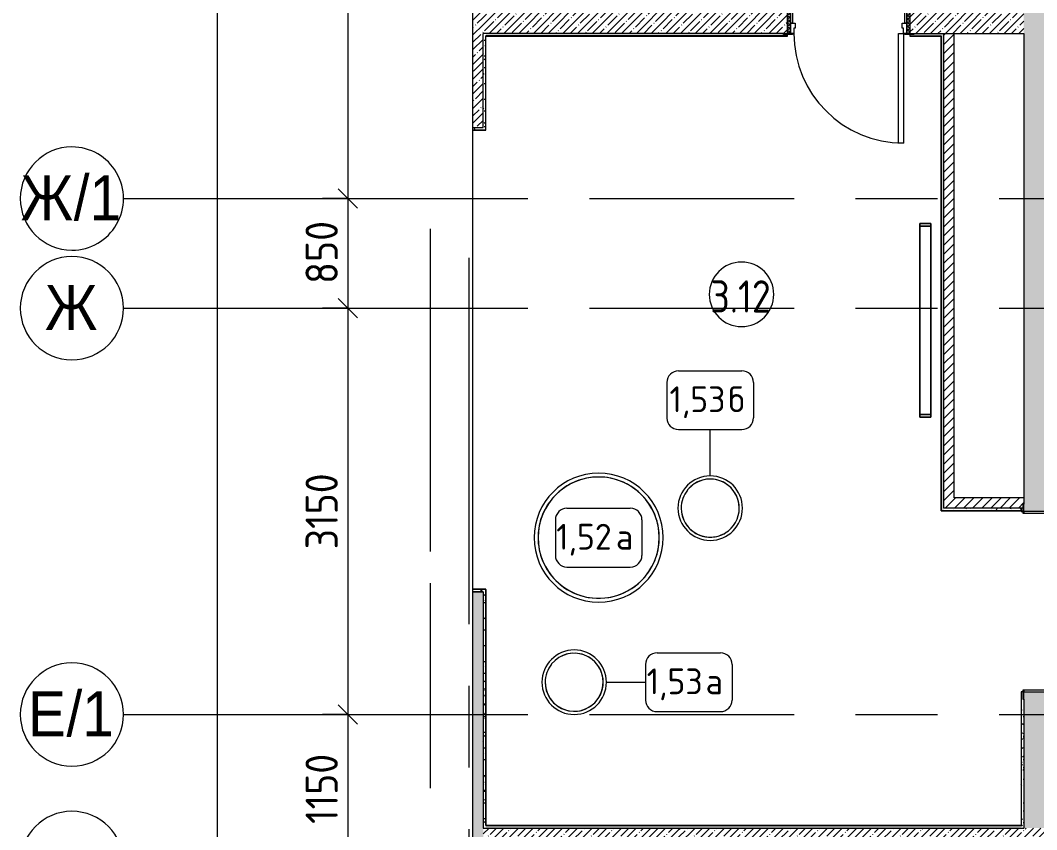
# Model space of a CAD drawing. Header units: millimetres. Extents: x 957 to 67880, y -2706 to 27400.
# Drawn here: x 23852 to 31730, y 17257 to 23531 of the extents above; entities that cross this region are included whole.
import ezdxf

# ---------------------------------------------------------------- set-up
doc = ezdxf.new("R2010")
doc.units = ezdxf.units.MM
doc.linetypes.add('Осевая', pattern=[3175, 635, -476.25, 1587.5, -476.25])
for name, color, linetype, lineweight in [('A-ANNO-DIMS', 7, 'Continuous', 9), ('A-ANNO-DIMS-100', 7, 'Continuous', 9), ('A-AREA-IDEN', 7, 'Continuous', 9), ('A-DETL-GENF', 7, 'Continuous', 9), ('A-DOOR', 7, 'Continuous', 9), ('A-DOOR-FRAM-2', 7, 'Continuous', 9), ('A-WALL', 7, 'Continuous', 9), ('I-FURN-IDEN', 7, 'Continuous', 9), ('I-WALL', 7, 'Continuous', 9), ('Оси', 7, 'Continuous', 9), ('Оси-1', 7, 'Continuous', 20), ('Оси-2', 7, 'Осевая', 9)]:
    doc.layers.add(name, color=color, linetype=linetype, lineweight=lineweight)
for name, color, linetype, lineweight, true_color in [('A-DOOR-1', 7, 'Continuous', 9, 0xc0c0c0), ('A-DOOR-FRAM-1', 7, 'Continuous', 9, 0xc0c0c0), ('A-WALL-1', 9, 'Continuous', 9, 0x808080), ('A-WALL-FNSH-1', 9, 'Continuous', 9, 0x808080), ('I-FURN-1', 9, 'Continuous', 9, 0x808080)]:
    doc.layers.add(name, color=color, linetype=linetype, lineweight=lineweight, true_color=true_color)
doc.styles.add('Arial', font='arial.ttf', dxfattribs={"width": 0.9, "height": 350})
doc.styles.add('GOST Common_3', font='GOST_Common.ttf', dxfattribs={"width": 0.9, "height": 250})
doc.styles.add('GOST Common_4', font='GOST_Common.ttf', dxfattribs={"height": 200})
doc.styles.add('ISOCPEUR_2', font='isocpeur.ttf', dxfattribs={"width": 0.9, "height": 250})
doc.dimstyles.new('ISO-2_5_0_9К_БОЛЬШОЙ', dxfattribs={"dimscale": 304.8, "dimtxt": 248.995294, "dimasz": 0.492126, "dimexe": 0.393701, "dimexo": 0.984252, "dimgap": 0, "dimtad": 1, "dimdec": 0, "dimrnd": 10, "dimzin": 0, "dimdsep": 46, "dimtxsty": 'ISOCPEUR_2', "dimblk1": 'OBLIQUE', "dimblk2": 'OBLIQUE', "dimsah": 1, "dimcen": 0.09, "dimdle": 0.393701, "dimazin": 0, "dimtfac": 1, "dimtdec": 4, "dimtix": 1, "dimtmove": 0, "dimatfit": 3, "dimfxl": 1, "dimtvp": 1, "dimtolj": 1, "dimtzin": 0, "dimarcsym": 2})
pattern_1 = [(45, (-57529.54, 0), (-57.024626, 57.024626), []), (45, (-57472.52, 0), (-57.024626, 57.024626), [100.806, -20.161, 3.353, -16.808])]
pattern_2 = [(45, (-57529.54, 0), (-35.35534, 35.35534), [])]
pattern_3 = [(0, (-57529.542, 0), (121.92, 30.48), [10.058, -81.382, 10.058, -81.382, -487.68]), (0, (-57529.542, 0), (121.92, 30.48), [-182.88, 10.058, -172.822, 10.058, -81.382, -213.36]), (0, (-57529.542, 0), (121.92, 30.48), [-457.2, 10.058, -50.902, 10.058, -142.342]), (120, (-57483.822, 15.24), (-87.356454, 90.345817), [10.058, -81.382, 10.058, -81.382, -487.68]), (120, (-57483.822, 15.24), (-87.356454, 90.345817), [-182.88, 10.058, -172.822, 10.058, -81.382, -213.36]), (120, (-57483.822, 15.24), (-87.356454, 90.345817), [-457.2, 10.058, -50.902, 10.058, -142.342]), (240, (-57468.582, 76.2), (-34.563546, -120.825817), [10.058, -81.382, 10.058, -81.382, -487.68]), (240, (-57468.582, 76.2), (-34.563546, -120.825817), [-182.88, 10.058, -172.822, 10.058, -81.382, -213.36]), (240, (-57468.582, 76.2), (-34.563546, -120.825817), [-457.2, 10.058, -50.902, 10.058, -142.342])]

# ---------------------------------------------------------------- blocks, each defined once
blk = doc.blocks.new('110_Дверь_СКБ_2Ст - Д-1_л_Лестничная клетка EIS60 2-32359692-План расстановки мебели и оборудования 3 этажа в осях 23-33')
at = {"layer": 'A-DOOR-1'}
for p, q in [((662.5, 1025), (612.5, 1025)), ((612.5, 1025), (612.5, 125)), ((662.5, 125), (662.5, 1025)), ((-637.5, 525), (-637.5, 125)), ((-587.5, 525), (-637.5, 525)), ((-587.5, 125), (-587.5, 525)), ((-637.5, 125), (-587.5, 125)), ((612.5, 125), (662.5, 125))]:
    blk.add_line(p, q, dxfattribs=at)
for centre, radius, start, end in [((662.5, 125), 900, 90, 180), ((-637.5, 125), 400, 360, 90)]:
    blk.add_arc(centre, radius, start, end, dxfattribs=at)
at = {"layer": 'A-DOOR-FRAM-1'}
for p, q in [((-672.5, 133), (-742.5, 133)), ((-742.5, 133), (-742.5, 125)), ((-742.5, 125), (-672.5, 125)), ((-637.5, 125), (-687.5, 125)), ((-687.5, 125), (-687.5, 45)), ((-672.5, 125), (-672.5, 133)), ((-637.5, 75), (-637.5, 125)), ((662.5, 125), (662.5, 75)), ((712.5, 125), (662.5, 125)), ((767.5, 133), (697.5, 133)), ((697.5, 133), (697.5, 125)), ((697.5, 125), (767.5, 125)), ((712.5, 45), (712.5, 125)), ((767.5, 125), (767.5, 133)), ((-687.5, 45), (-627.5, 45)), ((-672.5, 45), (-687.5, 45)), ((-687.5, 45), (-687.5, -125)), ((-672.5, -125), (-672.5, 45)), ((-627.5, 75), (-637.5, 75)), ((-627.5, 45), (-627.5, 75)), ((662.5, 75), (652.5, 75)), ((652.5, 75), (652.5, 45)), ((652.5, 45), (712.5, 45)), ((712.5, 45), (697.5, 45)), ((697.5, 45), (697.5, -125)), ((712.5, -125), (712.5, 45)), ((-672.5, -125), (-742.5, -125)), ((-742.5, -125), (-742.5, -133)), ((-742.5, -133), (-672.5, -133)), ((-687.5, -125), (-672.5, -125)), ((-672.5, -133), (-672.5, -125)), ((697.5, -125), (712.5, -125)), ((767.5, -125), (697.5, -125)), ((697.5, -125), (697.5, -133)), ((697.5, -133), (767.5, -133)), ((767.5, -133), (767.5, -125))]:
    blk.add_line(p, q, dxfattribs=at)
blk = doc.blocks.new('ПУФ1 - 1_53а-27000916-План расстановки мебели и оборудования 3 этажа в осях 23-33')
at = {"layer": 'I-FURN-1'}
for radius, start, end in [(250, 360, 180), (250, 0, 180), (225, 360, 141.02117), (225, 102.85714, 141.02117), (225, 0, 102.85714), (225, 141.42857, 180), (225, 141.42857, 180), (250, 180, 360), (225, 180, 301.04086), (225, 180, 244.28571), (225, 301.33628, 360), (225, 301.33628, 360), (250, 180, 360), (225, 244.28571, 270), (225, 270, 295.71429), (225, 295.71429, 301.04086)]:
    blk.add_arc((0, 0), radius, start, end, dxfattribs=at)
blk = doc.blocks.new('ПУФ1 - 1_53б-32041660-План расстановки мебели и оборудования 3 этажа в осях 23-33')
at = {"layer": 'I-FURN-1'}
for radius, start, end in [(250, 360, 180), (250, 0, 180), (225, 360, 141.02117), (225, 64.28571, 141.02117), (225, 51.42857, 64.28571), (225, 0, 51.42857), (225, 141.42857, 180), (225, 141.42857, 180), (250, 180, 360), (225, 180, 360), (225, 180, 308.57143), (225, 308.57143, 360), (250, 180, 360)]:
    blk.add_arc((0, 0), radius, start, end, dxfattribs=at)
blk = doc.blocks.new('Зеркало обычное - 1_24а-26543855-План расстановки мебели и оборудования 3 этажа в осях 23-33')
at = {"layer": 'I-FURN-1'}
for p, q in [((750, 60), (-750, 60)), ((-750, 60), (-750, -25.9)), ((-750, -25.9), (-750, 60)), ((-750, 60), (-730, 60)), ((730, 60), (-730, 60)), ((-730, 60), (-730, -25.9)), ((-730, -25.9), (-730, 60)), ((-730, 60), (730, 60)), ((-730, 60), (730, 60)), ((730, 60), (-730, 60)), ((-730, 60), (730, 60)), ((-730, -25.9), (-730, 60)), ((-730, -25.9), (-730, 60)), ((730, -25.9), (730, 60)), ((730, 60), (730, -25.9)), ((730, 60), (750, 60)), ((730, 60), (730, -25.9)), ((730, -25.9), (730, 60)), ((750, -25.9), (750, 60)), ((750, 60), (750, -25.9)), ((-750, -25.9), (750, -25.9)), ((-730, -25.9), (-750, -25.9)), ((-730, -25.9), (730, -25.9)), ((730, -25.9), (-730, -25.9)), ((730, -25.9), (-730, -25.9)), ((-730, -25.9), (730, -25.9)), ((730, -25.9), (-730, -25.9)), ((750, -25.9), (730, -25.9))]:
    blk.add_line(p, q, dxfattribs=at)
blk = doc.blocks.new('110_Дверь_СКБ_1Ст_Внутренняя1 - Д-8а 950x2100h _книгохранилище_ огнестойкая дверь_-32656878-План расстановки мебели и оборудования 3 этажа в осях 23-33')
at = {"layer": 'A-DOOR'}
h = blk.add_hatch(dxfattribs=at)
h.set_pattern_fill('FP_63', color=256, style=0, pattern_type=2)
h.set_pattern_definition([(225, (1826.41, -189.685), (-14.14214, 14.14214), []), (135, (1826.41, -189.685), (14.14214, 14.14214), [])])
h.paths.add_polyline_path([(462.5, -125), (487.5, -125), (487.5, 125), (462.5, 124.4), (462.5, -117.1)])
at = {"layer": 'A-DOOR-FRAM-2'}
h = blk.add_hatch(dxfattribs=at)
h.set_pattern_fill('FP_64', color=256, style=0, pattern_type=2)
h.set_pattern_definition([(315, (-296.384, -189.685), (-14.1421, -14.1421), []), (225, (-296.384, -189.685), (-14.1421, 14.1421), [])])
h.paths.add_polyline_path([(-462.5, -125), (-437.5, -124.8), (-437.5, 125), (-462.5, 125)])
at = {"layer": 'A-DOOR-1'}
for p, q in [((397.5, -125), (437.5, -125)), ((397.5, -975), (397.5, -125)), ((437.5, -125), (437.5, -975)), ((437.5, -975), (397.5, -975))]:
    blk.add_line(p, q, dxfattribs=at)
blk.add_arc((437.5, -125), 850, 180, 270, dxfattribs=at)
at = {"layer": 'A-DOOR-FRAM-1'}
for p, q in [((-492.5, 133), (-422.5, 133)), ((-492.5, 125), (-492.5, 133)), ((-422.5, 125), (-492.5, 125)), ((-462.5, 125), (-437.5, 125)), ((-462.5, -125), (-462.5, 125)), ((-437.5, 125), (-437.5, -125)), ((-437.5, 125), (-422.5, 125)), ((-437.5, -45), (-437.5, 125)), ((-422.5, 133), (-422.5, 125)), ((-422.5, 125), (-422.5, -45)), ((447.5, 125), (447.5, 133)), ((447.5, 133), (517.5, 133)), ((447.5, -45), (447.5, 125)), ((447.5, 125), (462.5, 125)), ((517.5, 125), (447.5, 125)), ((462.5, -125), (462.5, 125)), ((462.5, 125), (487.5, 125)), ((462.5, 125), (462.5, -45)), ((487.5, 125), (487.5, -125)), ((517.5, 133), (517.5, 125)), ((-437.5, -45), (-402.5, -45)), ((-437.5, -125), (-437.5, -45)), ((-422.5, -45), (-437.5, -45)), ((-402.5, -45), (-402.5, -85)), ((427.5, -45), (462.5, -45)), ((427.5, -85), (427.5, -45)), ((462.5, -45), (447.5, -45)), ((462.5, -45), (462.5, -125)), ((-492.5, -125), (-422.5, -125)), ((-492.5, -133), (-492.5, -125)), ((-422.5, -133), (-492.5, -133)), ((-437.5, -125), (-462.5, -125)), ((-437.5, -124), (-422.5, -124)), ((-437.5, -125), (-437.5, -124)), ((-412.5, -125), (-437.5, -125)), ((-422.5, -125), (-437.5, -125)), ((-422.5, -124), (-422.5, -125)), ((-422.5, -125), (-422.5, -133)), ((-412.5, -85), (-412.5, -125)), ((-402.5, -85), (-412.5, -85)), ((437.5, -85), (427.5, -85)), ((437.5, -125), (437.5, -85)), ((462.5, -125), (437.5, -125)), ((447.5, -125), (447.5, -124)), ((447.5, -124), (462.5, -124)), ((462.5, -125), (447.5, -125)), ((447.5, -133), (447.5, -125)), ((447.5, -125), (517.5, -125)), ((517.5, -133), (447.5, -133)), ((462.5, -124), (462.5, -125)), ((487.5, -125), (462.5, -125)), ((517.5, -125), (517.5, -133))]:
    blk.add_line(p, q, dxfattribs=at)
blk = doc.blocks.new('ПУФ2 - 1_52а-32356763-План расстановки мебели и оборудования 3 этажа в осях 23-33')
at = {"layer": 'I-FURN-1'}
for radius, start, end in [(500, 360, 180), (500, 0, 180), (470, 360, 180), (470, 117, 135), (470, 54, 117), (470, 135, 144), (470, 18, 54), (470, 144, 162), (470, 162, 180), (470, 9, 18), (500, 180, 360), (470, 180, 360), (470, 180, 225), (470, 0, 9), (470, 351, 360), (500, 180, 360), (470, 324, 351), (470, 315, 324), (470, 225, 252), (470, 252, 315)]:
    blk.add_arc((0, 0), radius, start, end, dxfattribs=at)
blk = doc.blocks.new('DET_L_Линия разрыва - М100-30696563-План расстановки мебели и оборудования 3 этажа в осях 23-33')
at = {"layer": 'A-DETL-GENF'}
blk.add_line((13530, 0), (35.6, 0), dxfattribs=at)
blk = doc.blocks.new('Ось сетки - D8-29747960-План расстановки мебели и оборудования 3 этажа в осях 23-33')
at = {"layer": 'Оси-1'}
for start, end in [(360, 180), (180, 360)]:
    blk.add_arc((0, 0), 4, start, end, dxfattribs=at)
blk = doc.blocks.new('Марка_Мебель - В прямоуг_Balcon_Марка-25523697-План расстановки мебели и оборудования 3 этажа в осях 23-33')
at = {"layer": 'I-FURN-IDEN'}
for p, q in [((-2.455, 2.278), (2.455, 2.278)), ((-3.355, 1.378), (-3.355, -1.384)), ((3.355, 1.378), (3.355, -1.378)), ((-2.461, -2.278), (2.455, -2.278))]:
    blk.add_line(p, q, dxfattribs=at)
for centre, radius, start, end in [((-2.455, 1.378), 0.9, 90, 180), ((2.455, 1.378), 0.9, 0, 90), ((-2.461, -1.384), 0.893, 180, 270), ((2.455, -1.378), 0.9, 270, 0)]:
    blk.add_arc(centre, radius, start, end, dxfattribs=at)
blk = doc.blocks.new('Марка_Помещения - Номер-25198446-План расстановки мебели и оборудования 3 этажа в осях 23-33')
at = {"layer": 'A-AREA-IDEN'}
for start, end in [(360, 180), (180, 360)]:
    blk.add_arc((0, 0), 2.5, start, end, dxfattribs=at)
blk = doc.blocks.new('DIMBLOCK31-План расстановки мебели и оборудования 3 этажа в осях 23-33')
at = {"layer": 'A-ANNO-DIMS-100'}
for p, q in [((26389.7, 27120), (26389.7, 22150)), ((26195.8, 27000), (26509.7, 27000)), ((26389.7, 27000), (26195.8, 27000)), ((26195.8, 22150), (26509.7, 22150)), ((26389.7, 22150), (26195.8, 22150))]:
    blk.add_line(p, q, dxfattribs=at)
at = {"layer": 'A-ANNO-DIMS-100', "lineweight": 20}
for p, q in [((26389.7, 27000), (26314.7, 27075)), ((26389.7, 27000), (26464.7, 26925)), ((26389.7, 22150), (26314.7, 22225)), ((26389.7, 22150), (26464.7, 22075))]:
    blk.add_line(p, q, dxfattribs=at)
at = {"layer": 'A-ANNO-DIMS-100', "color": 0, "insert": (26063.1, 24247), "char_height": 250, "width": 787.208, "attachment_point": 1, "rotation": 90, "line_spacing_factor": 1.149209, "style": 'ISOCPEUR_2'}
blk.add_mtext('4850', dxfattribs=at)
blk = doc.blocks.new('_Oblique')
at = {"color": 0, "linetype": 'ByBlock', "lineweight": -2}
blk.add_line((-0.5, -0.5), (0.5, 0.5), dxfattribs=at)
blk = doc.blocks.new('DIMBLOCK32-План расстановки мебели и оборудования 3 этажа в осях 23-33')
at = {"layer": 'A-ANNO-DIMS-100', "lineweight": 20}
for p, q in [((26389.7, 22150), (26314.7, 22225)), ((26389.7, 22150), (26464.7, 22075)), ((26389.7, 21300), (26314.7, 21375)), ((26389.7, 21300), (26464.7, 21225))]:
    blk.add_line(p, q, dxfattribs=at)
at = {"layer": 'A-ANNO-DIMS-100'}
for p, q in [((26195.8, 22150), (26509.7, 22150)), ((26389.7, 22150), (26195.8, 22150)), ((26389.7, 22150), (26389.7, 21300)), ((26195.8, 21300), (26509.7, 21300)), ((26389.7, 21300), (26195.8, 21300))]:
    blk.add_line(p, q, dxfattribs=at)
at = {"layer": 'A-ANNO-DIMS-100', "color": 0, "insert": (26063.1, 21488), "char_height": 250, "width": 568.858, "attachment_point": 1, "rotation": 90, "line_spacing_factor": 1.149209, "style": 'ISOCPEUR_2'}
blk.add_mtext('850', dxfattribs=at)
blk = doc.blocks.new('DIMBLOCK33-План расстановки мебели и оборудования 3 этажа в осях 23-33')
at = {"layer": 'A-ANNO-DIMS-100', "lineweight": 20}
for p, q in [((26389.7, 21300), (26314.7, 21375)), ((26389.7, 21300), (26464.7, 21225)), ((26389.7, 18150), (26314.7, 18225)), ((26389.7, 18150), (26464.7, 18075))]:
    blk.add_line(p, q, dxfattribs=at)
at = {"layer": 'A-ANNO-DIMS-100'}
for p, q in [((26195.8, 21300), (26509.7, 21300)), ((26389.7, 21300), (26195.8, 21300)), ((26389.7, 21300), (26389.7, 18150)), ((26195.8, 18150), (26509.7, 18150)), ((26389.7, 18150), (26195.8, 18150))]:
    blk.add_line(p, q, dxfattribs=at)
at = {"layer": 'A-ANNO-DIMS-100', "color": 0, "insert": (26063.1, 19430.5), "char_height": 250, "width": 706.764, "attachment_point": 1, "rotation": 90, "line_spacing_factor": 1.149209, "style": 'ISOCPEUR_2'}
blk.add_mtext('3150', dxfattribs=at)
blk = doc.blocks.new('DIMBLOCK34-План расстановки мебели и оборудования 3 этажа в осях 23-33')
at = {"layer": 'A-ANNO-DIMS-100', "lineweight": 20}
for p, q in [((26389.7, 18150), (26314.7, 18225)), ((26389.7, 18150), (26464.7, 18075)), ((26389.7, 17000), (26314.7, 17075)), ((26389.7, 17000), (26464.7, 16925))]:
    blk.add_line(p, q, dxfattribs=at)
at = {"layer": 'A-ANNO-DIMS-100'}
for p, q in [((26195.8, 18150), (26509.7, 18150)), ((26389.7, 18150), (26195.8, 18150)), ((26389.7, 18150), (26389.7, 17000)), ((26195.8, 17000), (26509.7, 17000)), ((26389.7, 17000), (26195.8, 17000))]:
    blk.add_line(p, q, dxfattribs=at)
at = {"layer": 'A-ANNO-DIMS-100', "color": 0, "insert": (26063.1, 17302.1), "char_height": 250, "width": 655.049, "attachment_point": 1, "rotation": 90, "line_spacing_factor": 1.149209, "style": 'ISOCPEUR_2'}
blk.add_mtext('1150', dxfattribs=at)
blk = doc.blocks.new('DIMBLOCK43-План расстановки мебели и оборудования 3 этажа в осях 23-33')
at = {"layer": 'A-ANNO-DIMS-100'}
for p, q in [((25377.8, 27120), (25377.8, -120)), ((25183.9, 27000), (25497.8, 27000)), ((25377.8, 27000), (25183.9, 27000)), ((25183.9, 0), (25497.8, 0)), ((25377.8, 0), (25183.9, 0))]:
    blk.add_line(p, q, dxfattribs=at)
at = {"layer": 'A-ANNO-DIMS-100', "lineweight": 20}
for p, q in [((25377.8, 27000), (25302.8, 27075)), ((25377.8, 27000), (25452.8, 26925)), ((25377.8, 0), (25302.8, 75)), ((25377.8, 0), (25452.8, -75))]:
    blk.add_line(p, q, dxfattribs=at)
at = {"layer": 'A-ANNO-DIMS-100', "color": 0, "insert": (25051.2, 13105), "char_height": 250, "width": 948.097, "attachment_point": 1, "rotation": 90, "line_spacing_factor": 1.149209, "style": 'ISOCPEUR_2'}
blk.add_mtext('27000', dxfattribs=at)

msp = doc.modelspace()

# ---------------------------------------------------------------- hatches: boundary and pattern name
at = {"layer": 'I-WALL'}
h = msp.add_hatch(dxfattribs=at)
h.set_pattern_fill('FP_4', color=256, style=0, pattern_type=2)
h.set_pattern_definition(pattern_1)
h.paths.add_polyline_path([(27440.5, 22700), (27440.3, 26850), (27361.1, 26850), (27361.1, 22700)])
h = msp.add_hatch(dxfattribs=at)
h.set_pattern_fill('FP_4', color=256, style=0, pattern_type=2)
h.set_pattern_definition(pattern_1)
h.paths.add_polyline_path([(31630.5, 17270), (31880.5, 17270), (31880.5, 18325), (31630.5, 18325), (31630.5, 17303.7)])
h.paths.add_polyline_path([(31880.5, 19725), (31880.5, 26850), (31630.5, 26850), (31630.5, 19725), (31830.5, 19725)])
h = msp.add_hatch(dxfattribs=at)
h.set_pattern_fill('FP_4', color=256, style=0, pattern_type=2)
h.set_pattern_definition(pattern_1)
h.paths.add_polyline_path([(31630.5, 23430), (31630.5, 23680), (30748.5, 23680), (30748.5, 23430), (31610.6, 23430)])
h.paths.add_polyline_path([(27440.5, 23430), (29798.5, 23430), (29798.5, 23680), (27440.5, 23679.8)])
h = msp.add_hatch(dxfattribs=at)
h.set_pattern_fill('FP_35', color=256, style=0, pattern_type=2)
h.set_pattern_definition(pattern_3)
h.paths.add_polyline_path([(27440.5, 22680), (27460.5, 22680), (27460.5, 23430), (27440.5, 23430), (27440.5, 22700)])
h = msp.add_hatch(dxfattribs=at)
h.set_pattern_fill('FP_35', color=256, style=0, pattern_type=2)
h.set_pattern_definition(pattern_3)
h.paths.add_polyline_path([(29798.5, 23410), (29798.5, 23422), (29768.5, 23422), (29768.5, 23430), (27460.5, 23430), (27461.5, 23410), (29768.5, 23410)])
h.paths.add_polyline_path([(30816.2, 23410), (31010.5, 23410), (31010.5, 23430), (30778.5, 23430), (30778.5, 23422), (30748.5, 23422), (30748.5, 23410), (30778.5, 23410)])
h = msp.add_hatch(dxfattribs=at)
h.set_pattern_fill('FP_35', color=256, style=0, pattern_type=2)
h.set_pattern_definition(pattern_3)
h.paths.add_polyline_path([(30990.5, 19730), (31010.5, 19730), (31010.5, 23410), (30990.5, 23409), (30990.5, 19830)])
h = msp.add_hatch(dxfattribs=at)
h.set_pattern_fill('FP_5', color=256, style=0, pattern_type=2)
h.set_pattern_definition(pattern_2)
h.paths.add_polyline_path([(31010.5, 19750), (31090.5, 19750), (31090.5, 23430), (31010.5, 23430), (31010.5, 20423.6)])
h = msp.add_hatch(dxfattribs=at)
h.set_pattern_fill('FP_35', color=256, style=0, pattern_type=2)
h.set_pattern_definition(pattern_3)
h.paths.add_polyline_path([(27439.9, 22680), (27440.5, 22680), (27440.5, 22700), (27361.1, 22700), (27361.1, 22680)])
h = msp.add_hatch(dxfattribs=at)
h.set_pattern_fill('FP_5', color=256, style=0, pattern_type=2)
h.set_pattern_definition(pattern_2)
h.paths.add_polyline_path([(31090.5, 19750), (31622.5, 19750.8), (31622.5, 19780), (31630.5, 19780), (31630.5, 19830), (31090.5, 19830)])
h = msp.add_hatch(dxfattribs=at)
h.set_pattern_fill('FP_35', color=256, style=0, pattern_type=2)
h.set_pattern_definition(pattern_3)
h.paths.add_polyline_path([(31090.5, 19730), (31622.5, 19730.3), (31622.5, 19750), (31010.5, 19750), (31010.5, 19730)])
h = msp.add_hatch(dxfattribs=at)
h.set_pattern_fill('FP_35', color=256, style=0, pattern_type=2)
h.set_pattern_definition(pattern_3)
h.paths.add_polyline_path([(31630.5, 17270), (31629.4, 18270), (31622.5, 18270), (31622.5, 18325), (31610.5, 18325), (31610.5, 17270)])
h.paths.add_polyline_path([(31622.5, 19725), (31622.5, 19730), (31610.5, 19729), (31610.5, 19725)])
h = msp.add_hatch(dxfattribs=at)
h.set_pattern_fill('FP_4', color=256, style=0, pattern_type=2)
h.set_pattern_definition(pattern_1)
h.paths.add_polyline_path([(27361.1, 10400), (27440.5, 10400), (27439.8, 13590.1), (27220.5, 13480.4), (27220.5, 13321.1), (27361.1, 13250.8), (27361.1, 11771.6)])
h.paths.add_polyline_path([(27440.5, 13811.1), (27440.5, 19100), (27361.1, 19100), (27361.1, 13850.8), (27432.6, 13815)])
h = msp.add_hatch(dxfattribs=at)
h.set_pattern_fill('FP_35', color=256, style=0, pattern_type=2)
h.set_pattern_definition(pattern_3)
h.paths.add_polyline_path([(27440.5, 19100), (27440.5, 19120), (27361.1, 19120), (27361.1, 19100)])
h = msp.add_hatch(dxfattribs=at)
h.set_pattern_fill('FP_35', color=256, style=0, pattern_type=2)
h.set_pattern_definition(pattern_3)
h.paths.add_polyline_path([(27460.5, 17270), (27460.5, 19120), (27440.5, 19120), (27440.5, 17270)])
h = msp.add_hatch(dxfattribs=at)
h.set_pattern_fill('FP_4', color=256, style=0, pattern_type=2)
h.set_pattern_definition(pattern_1)
h.paths.add_polyline_path([(28740.5, 17050), (28960.5, 17050), (28960.5, 17270), (27440.5, 17270), (27440.5, 17050), (28271, 17050)])
h = msp.add_hatch(dxfattribs=at)
h.set_pattern_fill('FP_35', color=256, style=0, pattern_type=2)
h.set_pattern_definition(pattern_3)
h.paths.add_polyline_path([(31610.5, 17270), (31609.5, 17290), (27460.5, 17290), (27460.5, 17270), (31609.5, 17270)])
h = msp.add_hatch(dxfattribs=at)
h.set_pattern_fill('FP_4', color=256, style=0, pattern_type=2)
h.set_pattern_definition(pattern_1)
h.paths.add_polyline_path([(28960.5, 17050), (35280.5, 17050.2), (35280.5, 17270), (28960.5, 17270)])

# ---------------------------------------------------------------- linework, layer by layer
at = {"layer": 'A-WALL'}
for p, q in [((29768.5, 23430), (27440.5, 23430)), ((27460.5, 22680), (27460.5, 23410)), ((29798.5, 23410), (27460.5, 23410)), ((30748.5, 23410), (30990.5, 23410)), ((30778.5, 23430), (31010.5, 23430)), ((30990.5, 19730), (30990.5, 23410)), ((31010.5, 19750), (31010.5, 23430)), ((31622.5, 19750), (31010.5, 19750)), ((31610.5, 19725), (31610.5, 19729)), ((27460.5, 19120), (27460.5, 17290)), ((31610.5, 18325), (31610.5, 17290)), ((31630.5, 18270), (31630.5, 17270)), ((27440.5, 17270), (31630.5, 17270)), ((27460.5, 17290), (31610.5, 17290))]:
    msp.add_line(p, q, dxfattribs=at)
at = {"layer": 'A-WALL-1'}
for p, q in [((27440.5, 22700), (27440.5, 23430)), ((29798.5, 23410), (29798.5, 23422)), ((30748.5, 23422), (30748.5, 23410)), ((31010.5, 23430), (31630.5, 23430)), ((31090.5, 19830), (31090.5, 23430)), ((31630.5, 23430), (31630.5, 19780)), ((27361.1, 22700), (27440.5, 22700)), ((27460.5, 22680), (27461.5, 22680)), ((31630.5, 19830), (31090.5, 19830)), ((31610.5, 19750), (31610.5, 19729)), ((31610.5, 19730), (31622.5, 19730)), ((31610.5, 19725), (31622.5, 19725)), ((27460.5, 19120), (27361.1, 19120)), ((27440.5, 19100), (27361.1, 19100)), ((27361.1, 19100), (27440.5, 19100)), ((27440.5, 19100), (27440.5, 17270)), ((31622.5, 18325), (31610.5, 18325))]:
    msp.add_line(p, q, dxfattribs=at)
at = {"layer": 'A-WALL-FNSH-1'}
for p, q in [((27461.5, 22679), (27461.5, 23409)), ((27461.5, 23409), (29798.5, 23409)), ((29798.5, 23409), (29798.5, 23410)), ((30748.5, 23410), (30748.5, 23409)), ((30748.5, 23409), (30989.5, 23409)), ((30989.5, 23409), (30989.5, 19729)), ((27460.5, 22680), (27361.1, 22680)), ((27361.1, 22679), (27461.5, 22679)), ((30989.5, 19729), (31609.5, 19729)), ((31610.5, 19730), (30990.5, 19730)), ((31609.5, 19729), (31609.5, 19725)), ((31609.5, 19725), (31610.5, 19725)), ((27461.5, 19121), (27361.1, 19121)), ((27461.5, 17291), (27461.5, 19121)), ((31609.5, 18325), (31609.5, 17291)), ((31610.5, 18325), (31609.5, 18325)), ((31609.5, 17291), (27461.5, 17291))]:
    msp.add_line(p, q, dxfattribs=at)
at = {"layer": 'I-FURN-IDEN'}
for p, q in [((29200, 20000), (29200, 20359.2)), ((28395.5, 18400.4), (28698.4, 18400.4))]:
    msp.add_line(p, q, dxfattribs=at)
at = {"layer": 'Оси'}
for p, q in [((24652.2, 22150), (27152.2, 22150)), ((27030.5, 19415.1), (27030.5, 21915.1)), ((27330.5, 19191.6), (27330.5, 21691.6)), ((24652.2, 21300), (27152.2, 21300)), ((24652.2, 18150), (27152.2, 18150))]:
    msp.add_line(p, q, dxfattribs=at)
at = {"layer": 'Оси-2'}
for p, q in [((27152.2, 22150), (33210.5, 22150)), ((27152.2, 21300), (65050.5, 21300)), ((27030.5, 593.7), (27030.5, 19415.1)), ((27330.5, 1863.7), (27330.5, 19191.6)), ((27152.2, 18150), (65200.5, 18150))]:
    msp.add_line(p, q, dxfattribs=at)

# ---------------------------------------------------------------- block references
at = {"layer": 'A-AREA-IDEN', "xscale": 99.99999999999993, "yscale": 99.99999999999993, "zscale": 99.99999999999993}
msp.add_blockref('Марка_Помещения - Номер-25198446-План расстановки мебели и оборудования 3 этажа в осях 23-33', (29443, 21407.2), dxfattribs=at)
at = {"layer": 'A-DETL-GENF', "rotation": 270.0000000000003}
msp.add_blockref('DET_L_Линия разрыва - М100-30696563-План расстановки мебели и оборудования 3 этажа в осях 23-33', (27361.1, 27380.8), dxfattribs=at)
at = {"layer": 'A-DOOR-1'}
msp.add_blockref('110_Дверь_СКБ_1Ст_Внутренняя1 - Д-8а 950x2100h _книгохранилище_ огнестойкая дверь_-32656878-План расстановки мебели и оборудования 3 этажа в осях 23-33', (30261, 23555), dxfattribs=at)
at = {"layer": 'A-DOOR-1', "rotation": 269.9999999999998}
msp.add_blockref('110_Дверь_СКБ_2Ст - Д-1_л_Лестничная клетка EIS60 2-32359692-План расстановки мебели и оборудования 3 этажа в осях 23-33', (31755.5, 19037.5), dxfattribs=at)
at = {"layer": 'I-FURN-1', "rotation": 90.00000000000017}
msp.add_blockref('Зеркало обычное - 1_24а-26543855-План расстановки мебели и оборудования 3 этажа в осях 23-33', (30884.8, 21206.2), dxfattribs=at)
at = {"layer": 'I-FURN-1'}
for name, p in [('ПУФ2 - 1_52а-32356763-План расстановки мебели и оборудования 3 этажа в осях 23-33', (28335.2, 19521.3)), ('ПУФ1 - 1_53а-27000916-План расстановки мебели и оборудования 3 этажа в осях 23-33', (29200, 19750)), ('ПУФ1 - 1_53б-32041660-План расстановки мебели и оборудования 3 этажа в осях 23-33', (28145.5, 18400.4))]:
    msp.add_blockref(name, p, dxfattribs=at)
at = {"layer": 'I-FURN-IDEN', "xscale": 99.99999999999993, "yscale": 99.99999999999993, "zscale": 99.99999999999993}
for p in [(29200, 20586.9), (28335.2, 19521.3), (29033.9, 18400.4)]:
    msp.add_blockref('Марка_Мебель - В прямоуг_Balcon_Марка-25523697-План расстановки мебели и оборудования 3 этажа в осях 23-33', p, dxfattribs=at)
at = {"layer": 'Оси-1', "xscale": 99.99999999999993, "yscale": 99.99999999999993, "zscale": 99.99999999999993}
for p, rotation in [((24252.2, 22150), 269.9999999999995), ((24252.2, 21300), 269.9999999999994), ((24252.2, 18150), 269.9999999999994), ((24252.2, 17000), 269.9999999999994)]:
    msp.add_blockref('Ось сетки - D8-29747960-План расстановки мебели и оборудования 3 этажа в осях 23-33', p, dxfattribs=dict(at, rotation=rotation))

# ---------------------------------------------------------------- texts
at = {"layer": 'A-AREA-IDEN', "insert": (29201.1, 21515.8), "char_height": 250, "width": 606.076, "attachment_point": 1, "style": 'GOST Common_3'}
msp.add_mtext('3.12', dxfattribs=at)
at = {"layer": 'I-FURN-IDEN', "char_height": 200, "attachment_point": 1, "style": 'GOST Common_4'}
for s, insert, width in [('1,53', (28884.5, 20694), 553.164), ('\\fGOST Common|b0|i0|c204|p34|;б', (29340.9, 20694), 176.371), ('1,52', (28006.2, 19628.4), 561.181), ('\\fGOST Common|b0|i0|c204|p34|;а', (28469.2, 19628.4), 200.422), ('1,53', (28707.9, 18507.4), 553.164), ('\\fGOST Common|b0|i0|c204|p34|;а', (29164.3, 18507.4), 200.422)]:
    msp.add_mtext(s, dxfattribs=dict(at, insert=insert, width=width))
at = {"layer": 'Оси', "char_height": 350, "attachment_point": 1, "style": 'Arial'}
for s, insert, width in [('\\fArial|b0|i0|c204|p34|;\\W.9;Ж', (23855.6, 22331), 497.848), ('/1', (24266.3, 22331), 454.557), ('\\fArial|b0|i0|c204|p34|;\\W.9;Ж', (24043.2, 21481), 497.848), ('\\fArial|b0|i0|c204|p34|;\\W.9;Е', (23912.3, 18331), 360.759), ('/1', (24209.9, 18331), 454.557)]:
    msp.add_mtext(s, dxfattribs=dict(at, insert=insert, width=width))

# ---------------------------------------------------------------- dimensions: what is measured, and where the dimension line sits
at = {"layer": 'A-ANNO-DIMS'}
for base, p1, p2, override, picture, middle in [((25377.8, 0), (25483.9, 27000), (25483.9, 0), {"dimpost": '<>', "dimfxl": 26999.999823}, 'DIMBLOCK43-План расстановки мебели и оборудования 3 этажа в осях 23-33', (25252.8, 13500)), ((26389.7, 22150), (26495.8, 27000), (26495.8, 22150), {"dimpost": '<>', "dimfxl": 4849.999753}, 'DIMBLOCK31-План расстановки мебели и оборудования 3 этажа в осях 23-33', (26264.7, 24575)), ((26389.7, 21300), (26495.8, 22150), (26495.8, 21300), {"dimpost": '<>', "dimfxl": 850}, 'DIMBLOCK32-План расстановки мебели и оборудования 3 этажа в осях 23-33', (26264.7, 21725)), ((26389.7, 18150), (26495.8, 21300), (26495.8, 18150), {"dimpost": '<>', "dimfxl": 3150}, 'DIMBLOCK33-План расстановки мебели и оборудования 3 этажа в осях 23-33', (26264.7, 19725)), ((26389.7, 17000), (26495.8, 18150), (26495.8, 17000), {"dimpost": '<>', "dimfxl": 1150}, 'DIMBLOCK34-План расстановки мебели и оборудования 3 этажа в осях 23-33', (26264.7, 17575))]:
    dim = msp.add_linear_dim(base=base, p1=p1, p2=p2, angle=90, dimstyle='ISO-2_5_0_9К_БОЛЬШОЙ', override=override, dxfattribs=at)
    dim.commit()
    dim.dimension.update_dxf_attribs({"geometry": picture, "text_midpoint": middle})

doc.saveas('drawing.dxf')
